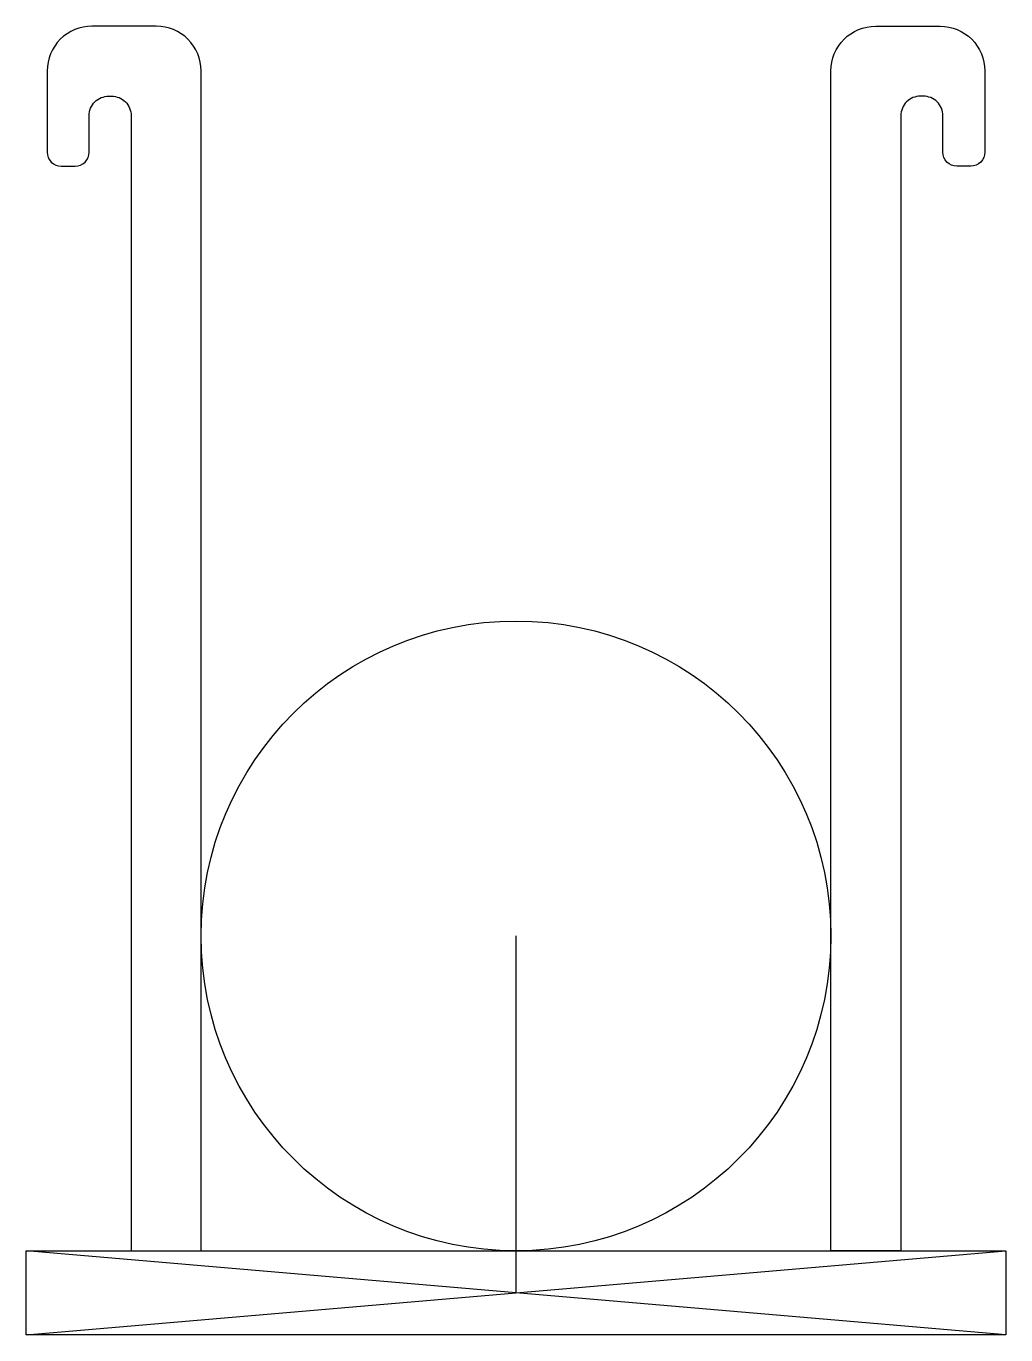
# Model space of a CAD drawing. Header units: millimetres. Extents: x -17.5 to 17.5, y -14.2 to 32.5.
import ezdxf

# ---------------------------------------------------------------- set-up
doc = ezdxf.new("R2010")
doc.units = ezdxf.units.MM
doc.layers.get('0').update_dxf_attribs({"linetype": 'CONTINUOUS'})

msp = doc.modelspace()

# ---------------------------------------------------------------- linework, layer by layer
for p, q in [((0, 0), (0, -12.75)), ((-17.5, -14.25), (-17.5, -11.25)), ((-17.5, -11.25), (17.5, -11.25)), ((17.5, -14.25), (-17.5, -11.25)), ((-17.5, -14.25), (17.5, -11.25)), ((17.5, -11.25), (17.5, -14.25)), ((17.5, -14.25), (-17.5, -14.25))]:
    msp.add_line(p, q)
for points in [[(-14.45, 30, -0.414214), (-13.75, 29.3), (-13.75, -11.25), (-11.25, -11.25), (-11.25, 30), (-11.25, 30.9, 0.414214), (-12.85, 32.5), (-15.15, 32.5, 0.414214), (-16.75, 30.9), (-16.75, 30), (-16.75, 28, 0.414214), (-16.25, 27.5), (-15.75, 27.5, 0.414214), (-15.25, 28), (-15.25, 29.3, -0.414214), (-14.55, 30)], [(13.75, -11.25), (11.25, -11.25), (11.25, 30), (11.25, 30.9, -0.414214), (12.85, 32.5), (15.15, 32.5, -0.414214), (16.75, 30.9), (16.75, 30), (16.75, 28, -0.414214), (16.25, 27.5), (15.75, 27.5, -0.414214), (15.25, 28), (15.25, 29.3, 0.414214), (14.55, 30), (14.45, 30, 0.414214), (13.75, 29.3)]]:
    msp.add_lwpolyline(points, format="xyb", close=True)
msp.add_circle((0, 0), 11.25)

doc.saveas('drawing.dxf')
